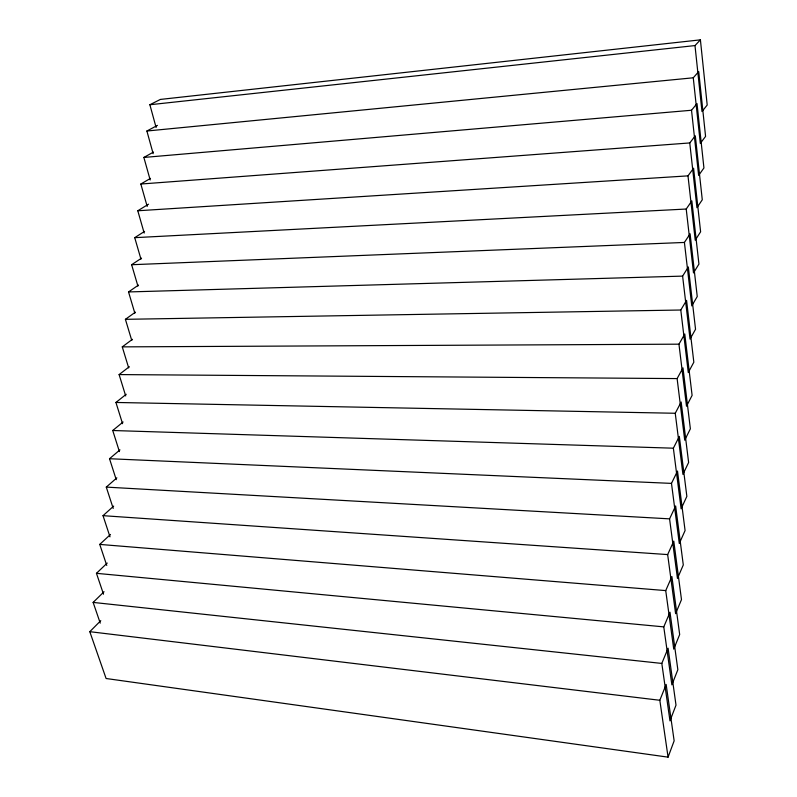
<?xml version="1.0" encoding="UTF-8"?>
<svg xmlns="http://www.w3.org/2000/svg" width="797" height="797" viewBox="0 0 797 797"><rect width="100%" height="100%" fill="white"/><g stroke="black" fill="none" stroke-linecap="round" stroke-linejoin="round"><path stroke-width="1.2" d="M668.075 757.15L674.142 740.841L666.153 684.454L659.826 700.274L668.075 757.15L106.091 678.506L89.802 631.682L100.781 620.654M661.809 663.433L668.085 648.22L676.005 705.136L669.978 720.867L661.809 663.433L93.139 602.412L100.243 623.124M663.771 626.87L669.998 612.245L677.848 669.709L671.871 684.862L663.771 626.87L96.457 573.322L103.51 594.183M665.724 590.597L671.891 576.55L679.672 634.532L673.744 649.117L665.724 590.597L99.745 544.411L106.758 565.422M667.657 554.582L673.774 541.123L681.485 599.613L675.607 613.65L667.657 554.582L103.022 515.669L109.996 536.839M669.57 518.857L675.637 505.956L683.288 564.953L677.46 578.433L669.57 518.857L106.28 487.106L113.204 508.426M671.482 483.39L677.5 471.057L685.081 530.553L679.293 543.484L671.482 483.39L109.518 458.723L116.232 479.664M673.365 448.193L679.333 436.417L686.855 496.392L681.116 508.795L673.365 448.193L112.736 430.51L119.411 451.59M675.248 413.264L681.166 402.027L688.618 462.479L682.929 474.354L675.248 413.264L115.934 402.465L122.559 423.685M677.111 378.585L682.979 367.885L690.371 428.816L684.723 440.163L677.111 378.585L119.112 374.58L125.697 395.94M678.954 344.174L684.772 334.003L692.105 395.392L686.506 406.231L678.954 344.174L122.27 346.874L128.666 367.865M680.787 310.013L686.566 300.369L693.828 362.207L688.279 372.538L680.787 310.013L125.408 319.328L131.764 340.439M682.611 276.111L688.339 266.975L695.542 329.261L690.033 339.084L682.611 276.111L128.536 291.941L134.842 313.191M684.414 242.447L690.102 233.82L697.245 296.544L691.776 305.879L684.414 242.447L131.635 264.724L137.911 286.093M686.217 209.033L691.846 200.904L698.929 264.066L693.51 272.913L686.217 209.033L134.723 237.665L140.959 259.155M687.99 175.868L693.589 168.237L700.613 231.807L695.233 240.176L687.99 175.868L137.791 210.767L144.177 233.063M689.764 142.942L695.313 135.789L702.277 199.788L696.937 207.678L689.764 142.942L140.84 184.027L147.186 206.443M691.517 110.255L697.016 103.58L703.93 167.978L698.63 175.41L691.517 110.255L143.868 157.447L150.185 179.983M693.26 77.797L698.72 71.6L705.574 136.397L700.314 143.37L693.26 77.797L146.887 131.017L153.154 153.672M694.994 45.578L700.404 39.85L707.198 105.045L701.988 111.55L694.994 45.578L149.876 104.746L156.112 127.52M93.139 602.412L104.048 591.733M96.457 573.322L107.226 563.061M99.745 544.411L110.464 534.488M103.022 515.669L113.672 506.095M106.28 487.106L116.86 477.871M109.518 458.723L119.958 449.877M112.736 430.51L123.107 421.992M115.934 402.465L126.235 394.266M119.112 374.58L129.353 366.71M122.27 346.874L132.451 339.313M125.408 319.328L135.44 312.135M128.536 291.941L138.499 285.067M131.635 264.724L141.547 258.148M134.723 237.665L144.566 231.389M137.791 210.767L148.551 204.181M140.84 184.027L150.464 178.389M143.868 157.447L153.442 152.097M146.887 131.017L157.447 125.388M149.876 104.746L160.386 99.426L700.404 39.85M89.802 631.682L659.826 700.274"/></g></svg>
